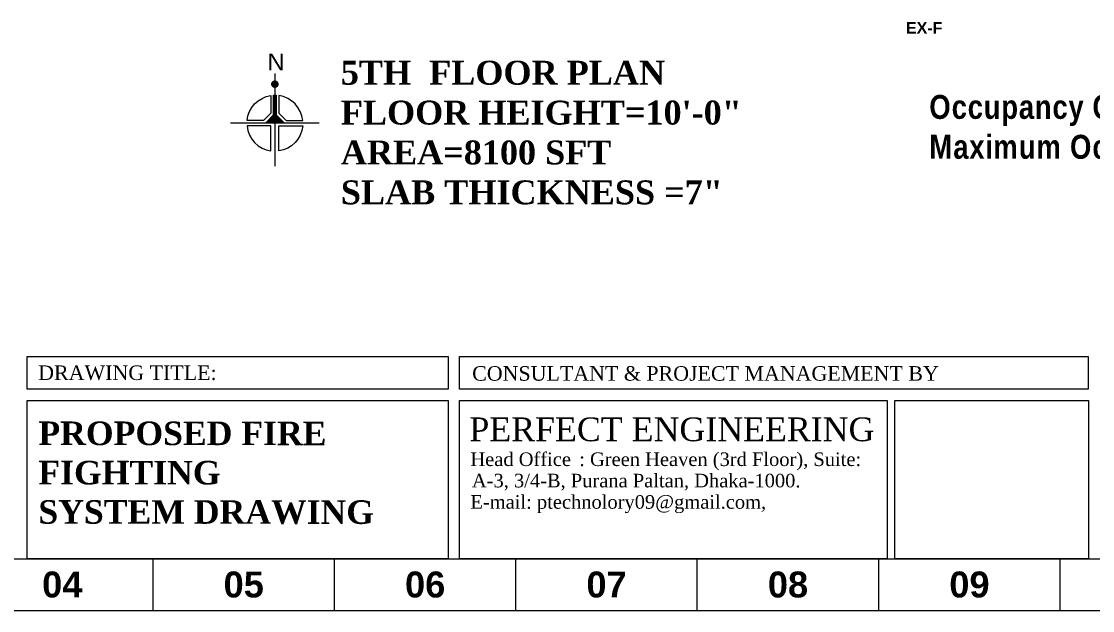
# Model space of a CAD drawing. Header units: inches. Extents: x -98933 to 1585249, y -3352739 to 192771.
# Drawn here: x 35872 to 36620, y 49332 to 49743 of the extents above; entities that cross this region are included whole.
import ezdxf

# ---------------------------------------------------------------- set-up
doc = ezdxf.new("R2010")
doc.units = ezdxf.units.IN
doc.header["$MEASUREMENT"] = 0
doc.layers.get('0').update_dxf_attribs({"lineweight": 0})
for name, color, linetype, lineweight in [('A-Text', 7, 'Continuous', 0), ('DOOR', 222, 'Continuous', 0), ('Inline', 7, 'Continuous', 0), ('Outline', 7, 'Continuous', 0), ('Scale', 7, 'Continuous', 0), ('Scale_Text', 7, 'Continuous', 0), ('TEX', 7, 'Continuous', 0), ('TEXT_TITLEBOX', 7, 'Continuous', 13), ('Titelblk', 7, 'Continuous', 25), ('TITLE', 7, 'Continuous', 20)]:
    doc.layers.add(name, color=color, linetype=linetype, lineweight=lineweight)
doc.styles.add('RS', font='arial.ttf')
doc.styles.add('SHT-TEXT-1', font='times.ttf', dxfattribs={"height": 12})
doc.styles.get("Standard").update_dxf_attribs({"font": 'arialbd.ttf', "height": 24})
doc.styles.add('Verdana', font='verdana.ttf')

# ---------------------------------------------------------------- blocks, each defined once
blk = doc.blocks.new('PAGE')
at = {"layer": 'Inline', "color": 252, "lineweight": 15}
blk.add_lwpolyline([(178051640.63, 22656441.11), (178051640.63, 22657235.79), (178050505.36, 22657235.79), (178050505.36, 22656441.11)], close=True, dxfattribs=at)
at = {"layer": 'Outline', "color": 252, "lineweight": 15}
blk.add_line((178050483.42, 22656424.24), (178051662.57, 22656424.24), dxfattribs=at)
at = {"layer": 'Scale', "color": 252, "lineweight": 9}
for p, q in [((178050719.01, 22656424.24), (178050719.01, 22656441.11)), ((178050778.01, 22656424.24), (178050778.01, 22656441.11)), ((178050837.01, 22656424.24), (178050837.01, 22656441.11)), ((178050896, 22656424.24), (178050896, 22656441.11)), ((178050955, 22656424.24), (178050955, 22656441.11)), ((178051014, 22656424.24), (178051014, 22656441.11))]:
    blk.add_line(p, q, dxfattribs=at)
at = {"layer": 'Scale_Text', "color": 252, "lineweight": 13, "char_height": 8.435, "width": 2.5102, "attachment_point": 5}
for s, insert in [('04', (178050689.51, 22656432.67)), ('05', (178050748.51, 22656432.67)), ('06', (178050807.51, 22656432.67)), ('07', (178050866.5, 22656432.67)), ('08', (178050925.5, 22656432.67)), ('09', (178050984.5, 22656432.67))]:
    blk.add_mtext(s, dxfattribs=dict(at, insert=insert))
blk = doc.blocks.new('Title')
at = {"layer": 'Titelblk', "color": 3, "linetype": 'Continuous', "lineweight": 0, "xscale": 3.014611567961765, "yscale": 3.014611567959946, "zscale": 3.014611567966516}
blk.add_blockref('PAGE', (-536855255.8, -68388224), dxfattribs=at)

msp = doc.modelspace()

# ---------------------------------------------------------------- hatches: boundary and pattern name
at = {"layer": 'DOOR'}
h = msp.add_hatch(dxfattribs=at)
h.set_pattern_fill('ANSI31', scale=0.7, style=0)
h.set_pattern_definition([(45, (37267.32085, 56114.87757), (-0.0618718434, 0.0618718434), [])])
h.paths.add_polyline_path([(36049.93, 49678.13), (36049.93, 49691.81, 0.010963), (36048.99, 49691.83), (36048.99, 49672.91), (36055.14, 49672.91)])
h.paths.add_polyline_path([(36048.99, 49691.83, 0.010963), (36048.05, 49691.81), (36048.05, 49678.13), (36042.83, 49672.91), (36048.99, 49672.91)])

# ---------------------------------------------------------------- linework, layer by layer
at = {"layer": 'A-Text', "color": 7, "const_width": 2.64}
msp.add_lwpolyline([(36050.31, 49699.6, -1), (36047.67, 49699.6, -1)], format="xyb", close=True, dxfattribs=at)
at = {"layer": 'DOOR', "color": 7}
for points in [[(36048.99, 49707.13), (36048.99, 49642.5)], [(36079.85, 49672.31), (36018.13, 49672.31)]]:
    msp.add_lwpolyline(points, dxfattribs=at)
for points in [[(36046.29, 49691.65), (36046.29, 49691.65), (36046.29, 49679.37), (36041.07, 49674.16), (36029.56, 49674.16), (36029.56, 49674.16, -0.347379)], [(36042.83, 49672.91), (36048.05, 49678.13), (36048.05, 49678.13), (36048.05, 49691.81, -0.021929), (36049.93, 49691.81), (36049.93, 49691.81), (36049.93, 49678.13), (36055.14, 49672.91)], [(36051.69, 49679.37), (36056.9, 49674.16), (36068.42, 49674.16), (36068.42, 49674.16, 0.347379), (36051.69, 49691.65), (36051.69, 49691.65)]]:
    msp.add_lwpolyline(points, format="xyb", close=True, dxfattribs=at)
for points in [[(36029.56, 49670.47, 0.347379), (36046.29, 49652.98), (36046.29, 49670.47), (36029.56, 49670.47)], [(36068.42, 49670.47, -0.347379), (36051.69, 49652.98), (36051.69, 49670.47), (36068.42, 49670.47)]]:
    msp.add_lwpolyline(points, format="xyb", dxfattribs=at)
at = {"layer": 'TEXT_TITLEBOX'}
for p, q in [((35876.13, 49486.84), (35876.13, 49509.5)), ((35876.13, 49509.5), (36169.85, 49509.5)), ((36169.85, 49509.5), (36169.85, 49486.84)), ((36177.8, 49486.84), (36177.8, 49509.5)), ((36177.8, 49509.5), (36616.57, 49509.5)), ((36616.57, 49509.5), (36616.57, 49486.84)), ((36169.85, 49486.84), (35876.13, 49486.84)), ((36616.57, 49486.84), (36177.8, 49486.84)), ((35876.13, 49368.54), (35876.13, 49478.88)), ((35876.13, 49478.88), (36169.87, 49478.88)), ((36169.87, 49478.88), (36169.87, 49368.54)), ((36177.83, 49368.54), (36177.83, 49478.88)), ((36177.83, 49478.88), (36476.25, 49478.88)), ((36476.25, 49478.88), (36476.25, 49368.54)), ((36481.67, 49368.54), (36481.67, 49478.88)), ((36481.67, 49478.88), (36616.61, 49478.88)), ((36616.61, 49478.88), (36616.61, 49368.54)), ((36169.87, 49368.54), (35876.13, 49368.54)), ((36476.25, 49368.54), (36177.83, 49368.54)), ((36616.61, 49368.54), (36481.67, 49368.54))]:
    msp.add_line(p, q, dxfattribs=at)

# ---------------------------------------------------------------- block references
at = {"layer": 'TITLE', "xscale": 0.7117836411125609, "yscale": 0.7117836411125609, "zscale": 0.7117836352222188}
msp.add_blockref('Title', (108209, 111901.94), dxfattribs=at)

# ---------------------------------------------------------------- texts
at = {"color": 7, "char_height": 16.6905, "attachment_point": 4}
for s, insert, width in [('{\\fTimes New Roman|b1|i0|c0|p18;5TH  FLOOR PLAN\\PFLOOR HEIGHT=10\'-0"\\PAREA=8100 SFT \\PSLAB THICKNESS =7"\\P }', (36095.03, 49651.82), 651.8949), ('{\\fArial Narrow|b1|i0|c0|p34;\\T1.05;Occupancy Group G\\PMaximum Occupant Load=50\\P\\P\\fStaccato222 BT|b0|i0|c0|p66;\\T1;\\P\\fRomantic|b0|i0|c2|p2;\\H0.5455x;  }', (36505.65, 49629.36), 512.5918)]:
    msp.add_mtext(s, dxfattribs=dict(at, insert=insert, width=width))
at = {"color": 7, "insert": (35883.99, 49428.42), "char_height": 16.4619, "width": 234.5372, "attachment_point": 4, "rotation": 359.97233}
msp.add_mtext('\\pt2106;{\\fTimes New Roman|b1|i0|c0|p18;\\C256;PROPOSED FIRE  FIGHTING  \\PSYSTEM DRAWING }', dxfattribs=at)
at = {"layer": 'A-Text', "color": 7, "insert": (36049.82, 49709.24), "char_height": 11.71, "attachment_point": 2, "rotation": 180, "style": 'RS'}
msp.add_mtext('N', dxfattribs=at)
at = {"layer": 'TEX', "color": 7, "lineweight": 0, "ltscale": 5, "transparency": 33554687, "insert": (36502.05, 49734.87), "char_height": 8, "width": 99.062, "attachment_point": 8, "style": 'Verdana'}
msp.add_mtext('{\\fArial|b1|i0|c0|p34;\\C5;EX-F}', dxfattribs=at)
at = {"layer": 'TEXT_TITLEBOX', "lineweight": 25, "style": 'SHT-TEXT-1'}
for s, p in [('DRAWING TITLE:', (35883.85, 49493.22)), ('CONSULTANT & PROJECT MANAGEMENT BY', (36186.66, 49492.73))]:
    msp.add_text(s, height=10.1308, dxfattribs=at).set_placement(p)
at = {"layer": 'TEXT_TITLEBOX', "color": 1, "lineweight": 25, "style": 'SHT-TEXT-1'}
msp.add_text('PERFECT ENGINEERING', height=16.5502, dxfattribs=at).set_placement((36184.73, 49450.53))
at = {"layer": 'TEXT_TITLEBOX', "color": 7, "lineweight": 25, "style": 'SHT-TEXT-1'}
for s, p in [('Head Office', (36185.43, 49433.2)), (': Green Heaven (3rd Floor), Suite:', (36261.35, 49433.2)), ('A-3, 3/4-B, Purana Paltan, Dhaka-1000.', (36186.47, 49418.31)), ('E-mail: ptechnolory09@gmail.com,', (36185.45, 49403.41))]:
    msp.add_text(s, height=9.4572, dxfattribs=at).set_placement(p)

doc.saveas('drawing.dxf')
